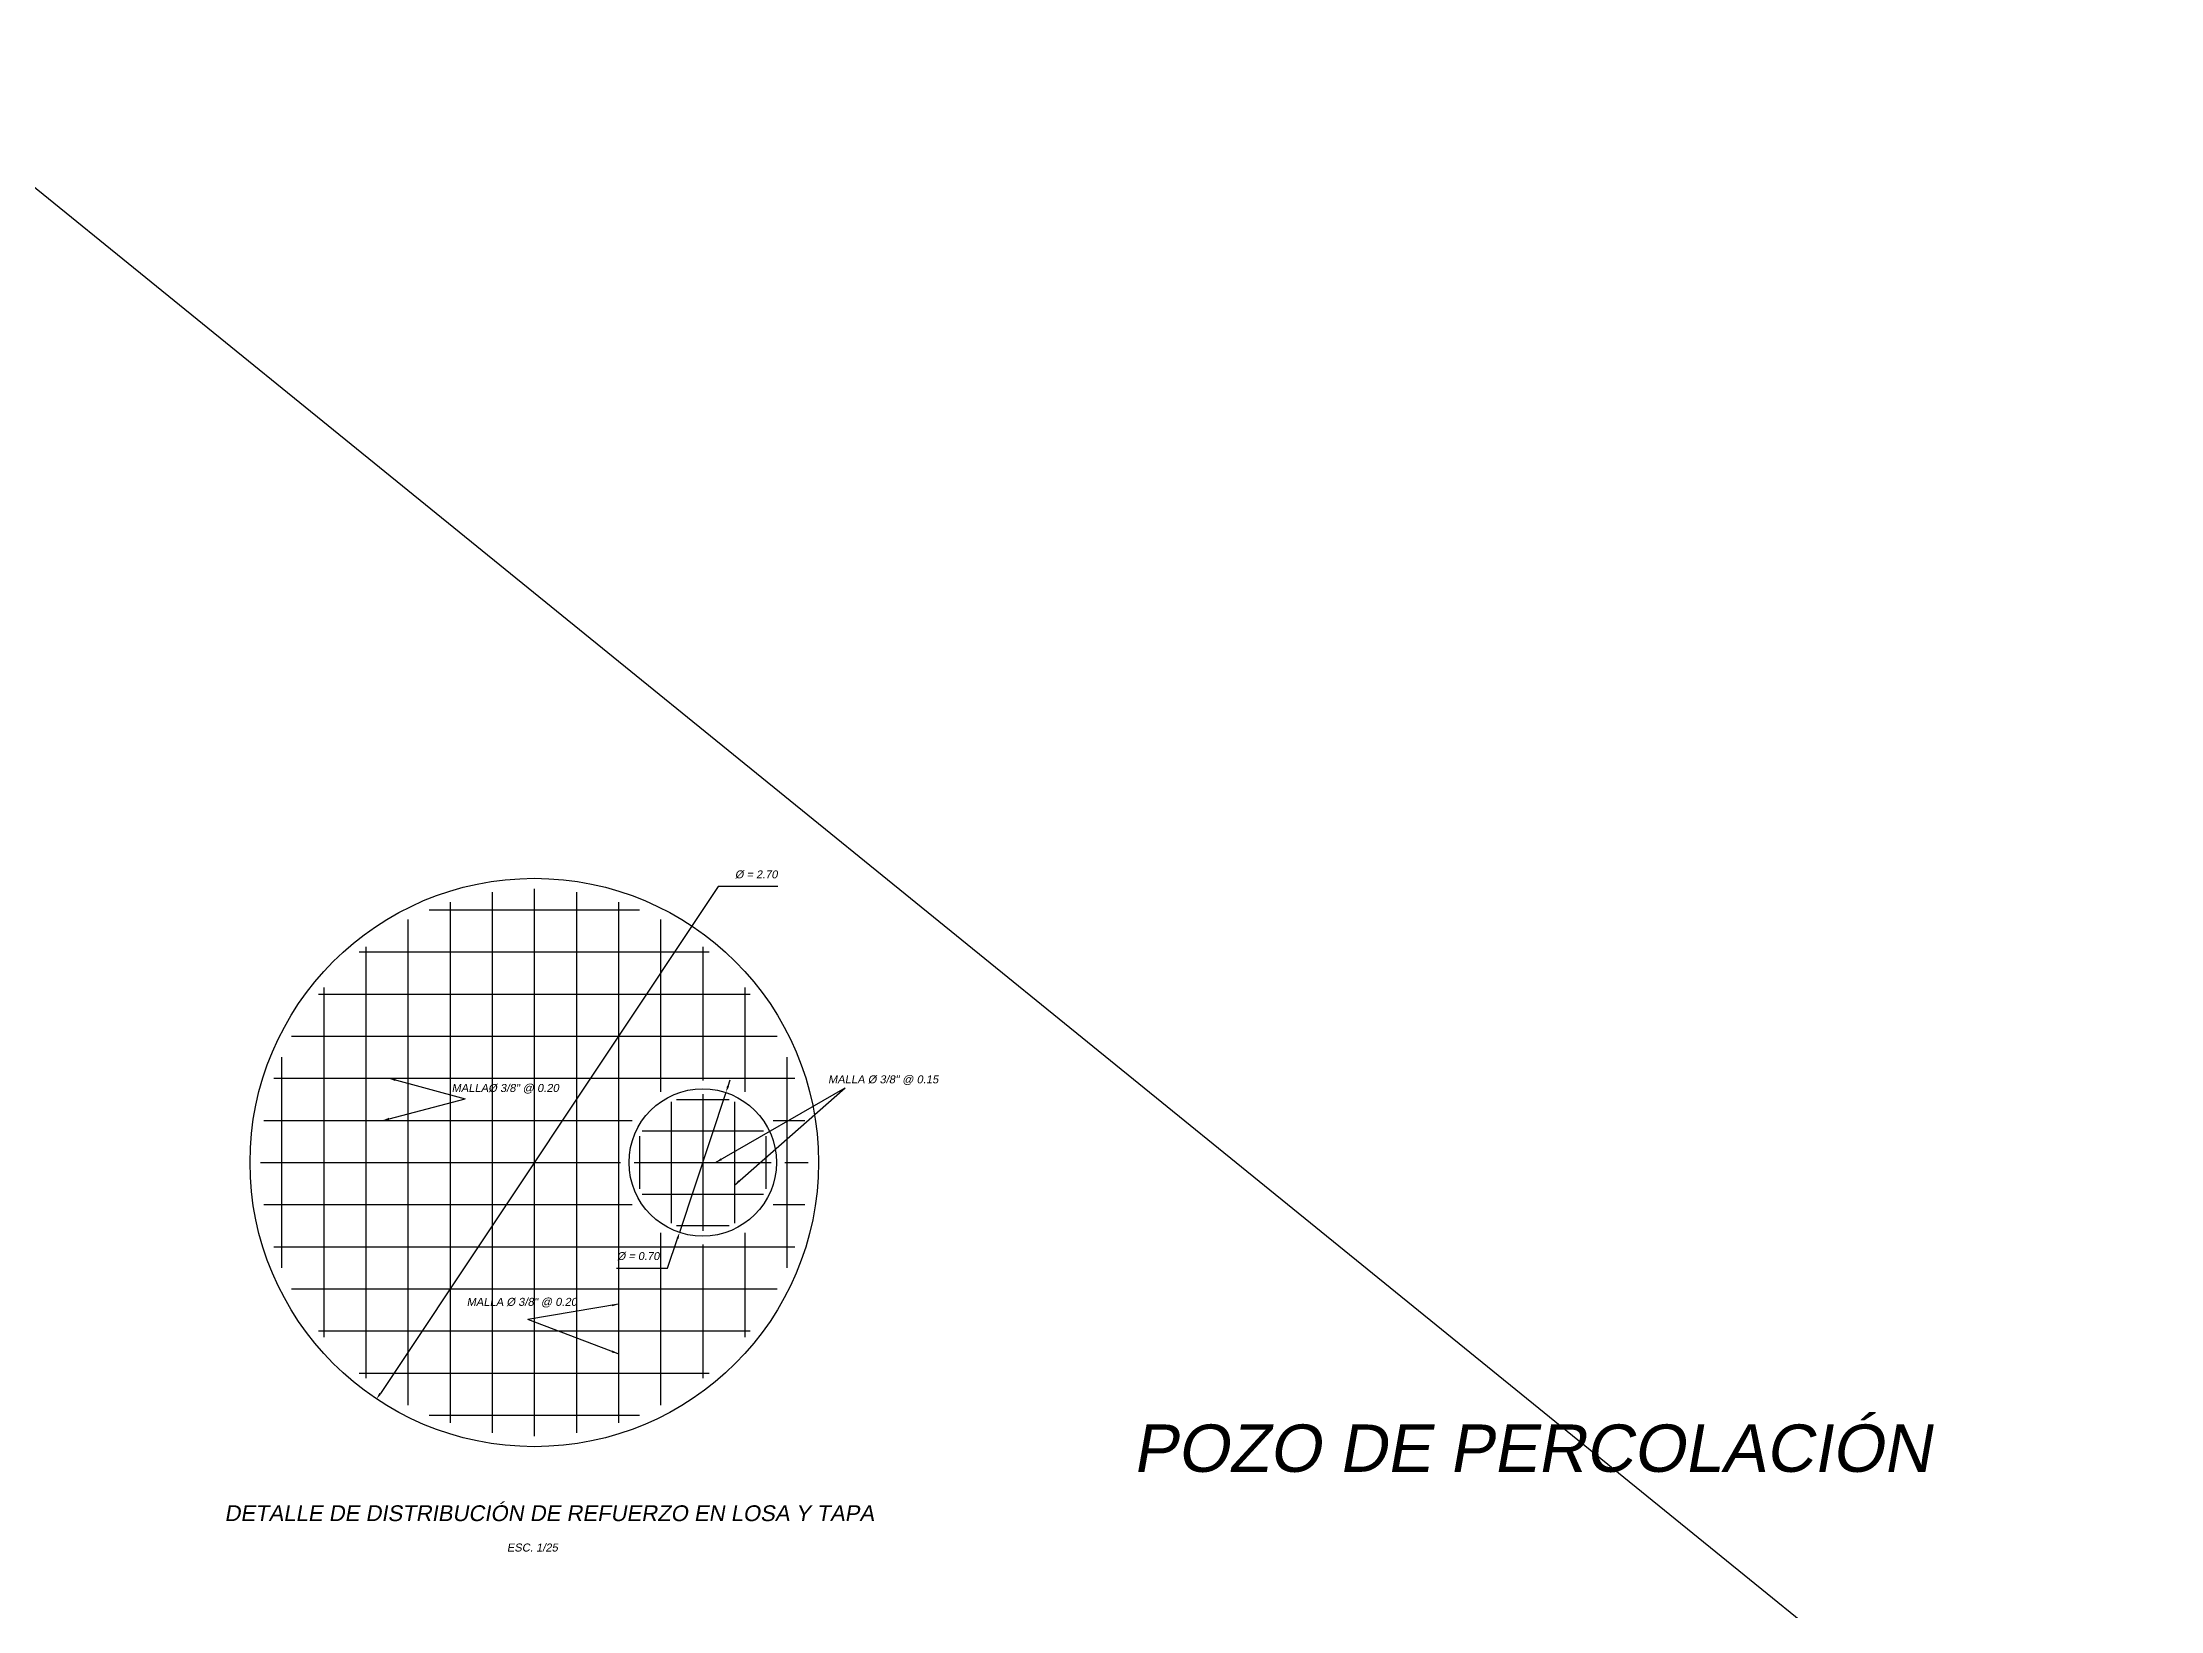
# Model space of a CAD drawing. Header units: metres. Extents: x 4293 to 4528, y 2596 to 2639.
# Drawn here: x 4302.7 to 4312.76, y 2622.96 to 2630.41 of the extents above; entities that cross this region are included whole.
import ezdxf
from ezdxf.enums import TextEntityAlignment as Align

# ---------------------------------------------------------------- set-up
doc = ezdxf.new("R2010")
doc.units = ezdxf.units.M
for name, color, linetype, lineweight in [('a. acero', 150, 'Continuous', 25), ('a. titulos', 106, 'Continuous', 25), ('A.Texto', 180, 'Continuous', 5), ('cimiento', 6, 'Continuous', 30), ('Cotas', 170, 'Continuous', 5)]:
    doc.layers.add(name, color=color, linetype=linetype, lineweight=lineweight)
doc.styles.add('ARIAL', font='arial.ttf', dxfattribs={"oblique": 10})
doc.dimstyles.new('Esc 1-25', dxfattribs={"dimscale": 0.25, "dimtxt": 0.15, "dimasz": 0.125, "dimexe": 0.1, "dimexo": 0.1, "dimgap": 0.15, "dimtad": 2, "dimtih": 1, "dimtoh": 1, "dimzin": 4, "dimdsep": 46, "dimtxsty": 'ARIAL', "dimblk": 'ARCHTICK', "dimcen": 0.5, "dimdle": 0.1, "dimadec": 0, "dimazin": 0, "dimtfac": 1, "dimtofl": 0, "dimtmove": 2, "dimatfit": 3, "dimfxl": 1, "dimtolj": 1, "dimtzin": 0, "dimarcsym": 1})
doc.dimstyles.new('Esc 1-25$3', dxfattribs={"dimscale": 0.25, "dimtxt": 0.15, "dimasz": 0.125, "dimexe": 0.1, "dimexo": 0.1, "dimgap": 0.15, "dimtad": 2, "dimtih": 1, "dimtoh": 1, "dimzin": 1, "dimdsep": 46, "dimtxsty": 'ARIAL', "dimcen": 0.5, "dimdle": 0.1, "dimadec": 0, "dimazin": 0, "dimtfac": 1, "dimtmove": 0, "dimatfit": 3, "dimfxl": 1, "dimtolj": 1, "dimtzin": 0, "dimarcsym": 1})

# ---------------------------------------------------------------- blocks, each defined once
blk = doc.blocks.new('_ArchTick')
at = {"color": 0, "linetype": 'ByBlock', "const_width": 0.15}
blk.add_lwpolyline([(-0.5, -0.5), (0.5, 0.5)], dxfattribs=at)
blk = doc.blocks.new('*D598')
at = {"layer": 'A.Texto', "color": 0, "lineweight": -2, "ltscale": 0.005, "transparency": 16777216}
for p, q in [((4305.912, 2626.395), (4304.308, 2623.987)), ((4306.195, 2626.395), (4305.912, 2626.395))]:
    blk.add_line(p, q, dxfattribs=at)
at = {"layer": 'A.Texto', "color": 0, "ltscale": 0.005, "transparency": 16777216}
blk.add_solid([(4304.303, 2623.99), (4304.312, 2623.984), (4304.29, 2623.961)], dxfattribs=at)
at = {"layer": 'Defpoints', "color": 0, "ltscale": 0.005, "transparency": 16777216}
for p in [(4305.788, 2626.208), (4304.29, 2623.961)]:
    blk.add_point(p, dxfattribs=at)
at = {"layer": 'A.Texto', "color": 0, "ltscale": 0.005, "transparency": 16777216, "insert": (4306.093, 2626.452), "char_height": 0.0375, "attachment_point": 5, "style": 'ARIAL'}
blk.add_mtext('\\A1;%%C = 2.70', dxfattribs=at)
blk = doc.blocks.new('*D593')
at = {"layer": 'Cotas', "color": 0, "lineweight": -2, "transparency": 16777216}
for p, q in [((4305.959, 2625.446), (4305.969, 2625.476)), ((4305.949, 2625.417), (4305.729, 2624.752)), ((4305.672, 2624.582), (4305.719, 2624.723)), ((4305.43, 2624.582), (4305.672, 2624.582))]:
    blk.add_line(p, q, dxfattribs=at)
at = {"layer": 'Cotas', "color": 0, "transparency": 16777216}
for points in [[(4305.954, 2625.448), (4305.964, 2625.445), (4305.949, 2625.417)], [(4305.714, 2624.724), (4305.724, 2624.721), (4305.729, 2624.752)]]:
    blk.add_solid(points, dxfattribs=at)
at = {"layer": 'Defpoints', "color": 0, "transparency": 16777216}
for p in [(4305.949, 2625.417), (4305.729, 2624.752)]:
    blk.add_point(p, dxfattribs=at)
at = {"layer": 'Cotas', "color": 0, "transparency": 16777216, "insert": (4305.532, 2624.639), "char_height": 0.0375, "attachment_point": 5, "style": 'ARIAL'}
blk.add_mtext('\\A1;%%C = 0.70', dxfattribs=at)

msp = doc.modelspace()

# ---------------------------------------------------------------- linework, layer by layer
at = {"ltscale": 0.5}
msp.add_lwpolyline([(4292.643, 2637.855), (4335.43, 2603.115)], dxfattribs=at)
at = {"layer": 'a. acero'}
for points in [[(4305.039, 2626.384), (4305.039, 2623.784)], [(4304.539, 2626.284), (4305.539, 2626.284)], [(4304.639, 2626.321), (4304.639, 2623.848)], [(4304.839, 2626.369), (4304.839, 2623.8)], [(4305.239, 2626.369), (4305.239, 2623.8)], [(4305.439, 2626.321), (4305.439, 2623.848)], [(4304.439, 2626.238), (4304.439, 2623.931)], [(4305.639, 2626.238), (4305.639, 2625.419)], [(4304.208, 2626.084), (4305.87, 2626.084)], [(4304.239, 2626.109), (4304.239, 2624.06)], [(4305.839, 2626.109), (4305.839, 2625.474)], [(4304.014, 2625.884), (4306.064, 2625.884)], [(4304.039, 2625.915), (4304.039, 2624.254)], [(4306.039, 2625.915), (4306.039, 2625.419)], [(4303.886, 2625.684), (4306.192, 2625.684)], [(4303.839, 2625.584), (4303.839, 2624.584)], [(4306.239, 2625.584), (4306.239, 2624.584)], [(4303.802, 2625.484), (4306.276, 2625.484)], [(4305.689, 2625.373), (4305.689, 2624.796)], [(4305.714, 2625.384), (4305.964, 2625.384)], [(4305.839, 2625.409), (4305.839, 2624.759)], [(4305.989, 2625.373), (4305.989, 2624.796)], [(4303.755, 2625.284), (4305.504, 2625.284)], [(4306.174, 2625.284), (4306.324, 2625.284)], [(4305.539, 2625.209), (4305.539, 2624.959)], [(4305.551, 2625.234), (4306.127, 2625.234)], [(4306.139, 2625.209), (4306.139, 2624.959)], [(4303.739, 2625.084), (4305.449, 2625.084)], [(4305.514, 2625.084), (4306.164, 2625.084)], [(4306.229, 2625.084), (4306.339, 2625.084)], [(4303.755, 2624.884), (4305.504, 2624.884)], [(4305.551, 2624.934), (4306.127, 2624.934)], [(4306.174, 2624.884), (4306.324, 2624.884)], [(4305.714, 2624.784), (4305.964, 2624.784)], [(4303.802, 2624.684), (4306.276, 2624.684)], [(4305.639, 2624.75), (4305.639, 2623.931)], [(4305.839, 2624.694), (4305.839, 2624.06)], [(4306.039, 2624.75), (4306.039, 2624.254)], [(4303.886, 2624.484), (4306.192, 2624.484)], [(4304.014, 2624.284), (4306.064, 2624.284)], [(4304.208, 2624.084), (4305.87, 2624.084)], [(4304.539, 2623.884), (4305.539, 2623.884)]]:
    msp.add_lwpolyline(points, dxfattribs=at)
at = {"layer": 'cimiento'}
for centre, radius in [((4305.039, 2625.084), 1.35), ((4305.839, 2625.084), 0.35)]:
    msp.add_circle(centre, radius, dxfattribs=at)

# ---------------------------------------------------------------- texts
at = {"layer": 'a. titulos', "style": 'ARIAL', "oblique": 10}
for s, height, p in [('POZO DE PERCOLACIÓN', 0.225, (4309.776, 2623.727)), ('DETALLE DE DISTRIBUCIÓN DE REFUERZO EN LOSA Y TAPA', 0.075, (4305.11, 2623.418)), ('ESC. 1/25', 0.038, (4305.03, 2623.255))]:
    msp.add_text(s, height=height, dxfattribs=at).set_placement(p, align=Align.MIDDLE_CENTER)
at = {"layer": 'A.Texto', "ltscale": 0.005, "style": 'ARIAL', "oblique": 10}
for s, p in [('MALLA %%C 3/8" @ 0.15', (4306.696, 2625.479)), ('MALLA%%C 3/8" @ 0.20', (4304.901, 2625.438)), ('MALLA %%C 3/8" @ 0.20', (4304.98, 2624.422))]:
    msp.add_text(s, height=0.038, dxfattribs=at).set_placement(p, align=Align.MIDDLE_CENTER)

# ---------------------------------------------------------------- dimensions: what is measured, and where the dimension line sits
at = {"layer": 'A.Texto', "ltscale": 0.005}
dim = msp.add_diameter_dim_2p(p1=(4305.788, 2626.208), p2=(4304.29, 2623.961), dimstyle='Esc 1-25$3', override={"dimpost": '%%C = <>'}, dxfattribs=at)
dim.commit()
dim.dimension.update_dxf_attribs({"geometry": '*D598', "text_midpoint": (4306.093, 2626.395), "dimtype": 163})
at = {"layer": 'Cotas'}
dim = msp.add_diameter_dim_2p(p1=(4305.949, 2625.417), p2=(4305.729, 2624.752), dimstyle='Esc 1-25$3', override={"dimpost": '%%C = <>'}, dxfattribs=at)
dim.commit()
dim.dimension.update_dxf_attribs({"geometry": '*D593', "text_midpoint": (4305.532, 2624.582), "dimtype": 163})

# ---------------------------------------------------------------- leaders
at = {"layer": 'A.Texto', "ltscale": 0.005}
for points in [[(4304.349, 2625.484), (4304.71, 2625.386)], [(4304.32, 2625.284), (4304.71, 2625.386)], [(4305.9, 2625.084), (4306.515, 2625.438)], [(4305.989, 2624.976), (4306.515, 2625.438)], [(4305.439, 2624.411), (4305.009, 2624.338)], [(4305.438, 2624.175), (4305.009, 2624.338)]]:
    msp.add_leader(points, dimstyle='Esc 1-25', override={"dimgap": 0.15, "dimtad": 0}, dxfattribs=at)

doc.saveas('drawing.dxf')
